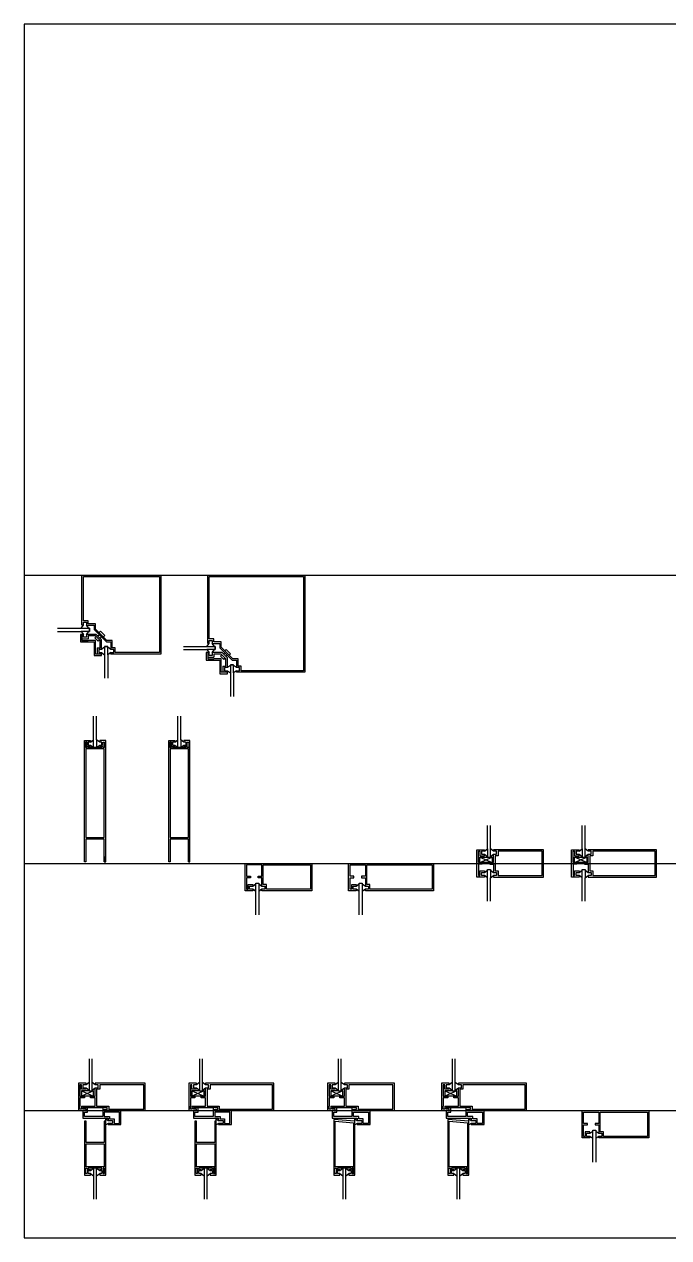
# Model space of a CAD drawing. Header units: inches. Extents: x 0 to 100, y 0 to 100.
# Drawn here: x 0 to 53.1, y 0 to 100 of the extents above; entities that cross this region are included whole.
import ezdxf

# ---------------------------------------------------------------- set-up
doc = ezdxf.new("R2010")
doc.units = ezdxf.units.IN
doc.header["$MEASUREMENT"] = 0
for name, color, linetype in [('FINE', 70, 'Continuous'), ('MED', 32, 'Continuous'), ('THIN', 151, 'Continuous')]:
    doc.layers.add(name, color=color, linetype=linetype)

# ---------------------------------------------------------------- blocks, each defined once
blk = doc.blocks.new('AecDtl_8411AH1')
at = {"layer": 'FINE'}
for p, q in [((0.25, 1.625), (1.25, 1.1875)), ((1.25, 1.625), (0.25, 1.1875))]:
    blk.add_line(p, q, dxfattribs=at)
at = {"layer": 'FINE', "linetype": 'Continuous'}
blk.add_line((2.4375, -1.15625), (2.4375, -1.0625), dxfattribs=at)
at = {"layer": 'FINE'}
for points in [[(0.625, 1.875), (0.625, 1.75), (0.25, 1.75), (0.25, 2.125), (0.125, 2.125), (0.125, 1.1875), (0.25, 1.1875)], [(0.625, 2.125), (0.375, 2.125), (0.375, 1.875), (0.625, 1.875), (0.875, 1.6875)], [(1.125, 1.6875), (1.375, 1.875), (1.625, 1.875), (1.625, 2.125), (1.375, 2.125)], [(0.875, 1.625), (0.25, 1.625), (0.25, 1.1875), (0.5, 1.1875)], [(0.25, 0.375), (0.25, 0.125), (0.125, 0.125), (0.125, 0.375)], [(1.9375, -4.84375), (1.9375, -4.75), (0.8125, -4.75), (0.8125, -4.84375)], [(1, -5.1875), (0.8125, -5.1875), (0.8125, -4.9375), (1, -4.9375), (1.25, -4.75)], [(0.8125, -4.84375), (1, -4.84375), (1, -4.9375)], [(1.5, -5.375), (1.5, -4.75), (1.25, -4.75), (1.25, -5.375)], [(1.5, -4.75), (1.75, -4.9375), (1.9375, -4.9375), (1.9375, -5.1875), (1.75079, -5.1875)], [(1.75, -4.9375), (1.75, -4.84375), (1.9375, -4.84375)]]:
    blk.add_lwpolyline(points, dxfattribs=at)
at = {"layer": 'FINE', "linetype": 'Continuous'}
for points in [[(0.875, 2.3125), (0.875, 1.625), (1.125, 1.625), (1.125, 2.3125)], [(0.25, 0.375), (1.375, 0.375), (1.375, 1.0625), (1, 1.0625), (1, 1.1875), (0.5, 1.1875), (0.5, 1.0625), (0.125, 1.0625), (0.125, 0.375)], [(1, 1.1875), (1.25, 1.1875), (1.25, 1.625), (1.125, 1.625)], [(1.25, 1.1875), (1.375, 1.1875), (1.375, 1.875)], [(0.375, 0), (0.625, 0), (0.625, 0.125), (0.375, 0.125), (0.375, 0.25), (0.75, 0.25)], [(3.5, 0), (2.125, 0), (2.125, 0.125), (2.375, 0.125), (2.375, 0.25), (2, 0.25)], [(2.25, -0.625), (2.4375, -0.625), (2.4375, -0.8125)], [(2.25, -0.875), (2.25, -0.6875), (2.4375, -0.8125), (2.8125, -0.8125), (2.8125, -1.0625), (2.4375, -1.0625), (2.25, -1.1875)]]:
    blk.add_lwpolyline(points, dxfattribs=at)
at = {"layer": 'FINE'}
for points in [[(1.75, 2.125), (1.75, 1.75), (1.5, 1.75), (1.5, 0.375), (2.5, 0.375), (2.5, 0.125), (5.375, 0.125), (5.375, 2.125)], [(2.125, -2.75), (2.125, -4.625), (0.625, -4.625), (0.625, -2.75)], [(0.59375, -4.75), (0.71875, -4.75), (0.71875, -5.1875), (0.59375, -5.1875)], [(2.15625, -4.75), (2.03125, -4.75), (2.03125, -5.1875), (2.15625, -5.1875)]]:
    blk.add_lwpolyline(points, close=True, dxfattribs=at)
at = {"layer": 'FINE', "linetype": 'Continuous'}
for points in [[(0.5, -0.125), (0.75, -0.125), (0.75, 0.25), (2, 0.25), (2, -0.5), (0.5, -0.5)], [(2.125, -0.125), (2.125, -0.5), (2.5625, -0.5), (2.5625, -0.6875), (2.9375, -0.6875), (2.9375, -1.0625), (3.375, -1.0625), (3.375, -0.125)]]:
    blk.add_lwpolyline(points, close=True, dxfattribs=at)
at = {"layer": 'MED', "linetype": 'Continuous'}
for points in [[(0.875, 4.25), (0.875, 2.3125), (0.625, 2.125), (0.625, 2.25), (0, 2.25), (0, 0), (0.375, 0), (0.375, -0.625), (2.25, -0.625)], [(2.4375, -1.15625), (3.5, -1.15625), (3.5, 0), (5.5, 0), (5.5, 2.25), (1.375, 2.25), (1.375, 2.125), (1.125, 2.3125), (1.125, 4.25)]]:
    blk.add_lwpolyline(points, dxfattribs=at)
at = {"layer": 'MED'}
blk.add_lwpolyline([(1.5, -7.3125), (1.5, -5.375), (1.75079, -5.1875), (1.75079, -5.3125), (2.25, -5.3125), (2.25, -0.875), (2.125, -0.875), (2.125, -2.625), (0.625, -2.625), (0.625, -0.875), (0.5, -0.875), (0.5, -5.3125), (1, -5.3125), (1, -5.1875), (1.25, -5.375), (1.25, -7.3125)], dxfattribs=at)
blk = doc.blocks.new('AecDtl_8411AH2')
at = {"layer": 'FINE'}
for p, q in [((0.25, 1.625), (1.25, 1.1875)), ((1.25, 1.625), (0.25, 1.1875))]:
    blk.add_line(p, q, dxfattribs=at)
at = {"layer": 'FINE', "linetype": 'Continuous'}
blk.add_line((2.4375, -1.15625), (2.4375, -1.0625), dxfattribs=at)
at = {"layer": 'FINE'}
for points in [[(0.625, 1.875), (0.625, 1.75), (0.25, 1.75), (0.25, 2.125), (0.125, 2.125), (0.125, 1.1875), (0.25, 1.1875)], [(0.625, 2.125), (0.375, 2.125), (0.375, 1.875), (0.625, 1.875), (0.875, 1.6875)], [(1.125, 1.6875), (1.375, 1.875), (1.625, 1.875), (1.625, 2.125), (1.375, 2.125)], [(0.875, 1.625), (0.25, 1.625), (0.25, 1.1875), (0.5, 1.1875)], [(0.25, 0.375), (0.25, 0.125), (0.125, 0.125), (0.125, 0.375)], [(1, -5.1875), (0.8125, -5.1875), (0.8125, -4.9375), (1, -4.9375), (1.25, -4.75)], [(1.25, -4.75), (0.8125, -4.75), (0.8125, -4.84375)], [(0.8125, -4.84375), (1, -4.84375), (1, -4.9375)], [(1.5, -5.375), (1.5, -4.75), (1.25, -4.75), (1.25, -5.375)], [(1.5, -4.75), (1.75, -4.9375), (1.9375, -4.9375), (1.9375, -5.1875), (1.75079, -5.1875)], [(1.9375, -4.84375), (1.9375, -4.75), (1.5, -4.75)], [(1.75, -4.9375), (1.75, -4.84375), (1.9375, -4.84375)]]:
    blk.add_lwpolyline(points, dxfattribs=at)
at = {"layer": 'FINE', "linetype": 'Continuous'}
for points in [[(0.875, 2.3125), (0.875, 1.625), (1.125, 1.625), (1.125, 2.3125)], [(0.25, 0.375), (1.375, 0.375), (1.375, 1.0625), (1, 1.0625), (1, 1.1875), (0.5, 1.1875), (0.5, 1.0625), (0.125, 1.0625), (0.125, 0.375)], [(1, 1.1875), (1.25, 1.1875), (1.25, 1.625), (1.125, 1.625)], [(1.25, 1.1875), (1.375, 1.1875), (1.375, 1.875)], [(0.375, 0), (0.625, 0), (0.625, 0.125), (0.375, 0.125), (0.375, 0.25), (0.75, 0.25)], [(3.5, 0), (2.125, 0), (2.125, 0.125), (2.375, 0.125), (2.375, 0.25), (2, 0.25)], [(2.25, -0.625), (2.4375, -0.625), (2.4375, -0.8125)], [(2.25, -0.875), (2.25, -0.6875), (2.4375, -0.8125), (2.8125, -0.8125), (2.8125, -1.0625), (2.4375, -1.0625), (2.25, -1.1875)]]:
    blk.add_lwpolyline(points, dxfattribs=at)
at = {"layer": 'FINE'}
for points in [[(1.75, 2.125), (1.75, 1.75), (1.5, 1.75), (1.5, 0.375), (2.5, 0.375), (2.5, 0.125), (6.875, 0.125), (6.875, 2.125)], [(0.59375, -4.75), (0.71875, -4.75), (0.71875, -5.1875), (0.59375, -5.1875)], [(2.15625, -4.75), (2.03125, -4.75), (2.03125, -5.1875), (2.15625, -5.1875)]]:
    blk.add_lwpolyline(points, close=True, dxfattribs=at)
at = {"layer": 'FINE', "linetype": 'Continuous'}
for points in [[(0.5, -0.125), (0.75, -0.125), (0.75, 0.25), (2, 0.25), (2, -0.5), (0.5, -0.5)], [(2.125, -0.125), (2.125, -0.5), (2.5625, -0.5), (2.5625, -0.6875), (2.9375, -0.6875), (2.9375, -1.0625), (3.375, -1.0625), (3.375, -0.125)]]:
    blk.add_lwpolyline(points, close=True, dxfattribs=at)
at = {"layer": 'MED', "linetype": 'Continuous'}
for points in [[(0.875, 4.25), (0.875, 2.3125), (0.625, 2.125), (0.625, 2.25), (0, 2.25), (0, 0), (0.375, 0), (0.375, -0.625), (2.25, -0.625)], [(2.4375, -1.15625), (3.5, -1.15625), (3.5, 0), (7, 0), (7, 2.25), (1.375, 2.25), (1.375, 2.125), (1.125, 2.3125), (1.125, 4.25)]]:
    blk.add_lwpolyline(points, dxfattribs=at)
at = {"layer": 'MED'}
blk.add_lwpolyline([(1.5, -7.3125), (1.5, -5.375), (1.75079, -5.1875), (1.75079, -5.3125), (2.25, -5.3125), (2.25, -0.875), (2.125, -0.875), (2.125, -2.625), (0.625, -2.625), (0.625, -0.875), (0.5, -0.875), (0.5, -5.3125), (1, -5.3125), (1, -5.1875), (1.25, -5.375), (1.25, -7.3125)], dxfattribs=at)
at = {"layer": 'THIN'}
blk.add_lwpolyline([(2.125, -2.75), (2.125, -4.625), (0.625, -4.625), (0.625, -2.75)], close=True, dxfattribs=at)
blk = doc.blocks.new('AecDtl_8411BJ1')
at = {"layer": 'FINE'}
for p, q in [((0.25, 1.625), (1.25, 1.1875)), ((1.25, 1.625), (0.25, 1.1875))]:
    blk.add_line(p, q, dxfattribs=at)
at = {"layer": 'FINE', "linetype": 'Continuous'}
blk.add_line((2.4375, -1.15625), (2.4375, -1.0625), dxfattribs=at)
at = {"layer": 'FINE'}
for points in [[(0.625, 1.875), (0.625, 1.75), (0.25, 1.75), (0.25, 2.125), (0.125, 2.125), (0.125, 1.1875), (0.25, 1.1875)], [(0.625, 2.125), (0.375, 2.125), (0.375, 1.875), (0.625, 1.875), (0.875, 1.6875)], [(1.125, 1.6875), (1.375, 1.875), (1.625, 1.875), (1.625, 2.125), (1.375, 2.125)], [(0.875, 1.625), (0.25, 1.625), (0.25, 1.1875), (0.5, 1.1875)], [(0.25, 0.375), (0.25, 0.125), (0.125, 0.125), (0.125, 0.375)], [(1.9375, -4.84375), (1.9375, -4.75), (0.8125, -4.75), (0.8125, -4.84375)], [(1, -5.1875), (0.8125, -5.1875), (0.8125, -4.9375), (1, -4.9375), (1.25, -4.75)], [(0.8125, -4.84375), (1, -4.84375), (1, -4.9375)], [(1.5, -5.375), (1.5, -4.75), (1.25, -4.75), (1.25, -5.375)], [(1.5, -4.75), (1.75, -4.9375), (1.9375, -4.9375), (1.9375, -5.1875), (1.75079, -5.1875)], [(1.75, -4.9375), (1.75, -4.84375), (1.9375, -4.84375)]]:
    blk.add_lwpolyline(points, dxfattribs=at)
at = {"layer": 'FINE', "linetype": 'Continuous'}
for points in [[(0.875, 2.3125), (0.875, 1.625), (1.125, 1.625), (1.125, 2.3125)], [(0.25, 0.375), (1.375, 0.375), (1.375, 1.0625), (1, 1.0625), (1, 1.1875), (0.5, 1.1875), (0.5, 1.0625), (0.125, 1.0625), (0.125, 0.375)], [(1, 1.1875), (1.25, 1.1875), (1.25, 1.625), (1.125, 1.625)], [(1.25, 1.1875), (1.375, 1.1875), (1.375, 1.875)], [(0.375, 0), (0.625, 0), (0.625, 0.125), (0.375, 0.125), (0.375, 0.25), (0.75, 0.25)], [(3.5, 0), (2.125, 0), (2.125, 0.125), (2.375, 0.125), (2.375, 0.25), (2, 0.25)], [(2.25, -0.625), (2.4375, -0.625), (2.4375, -0.8125)], [(2.25, -0.875), (2.25, -0.6875), (2.4375, -0.8125), (2.8125, -0.8125), (2.8125, -1.0625), (2.4375, -1.0625)], [(2.4375, -1.0625), (2.25, -1.1875)]]:
    blk.add_lwpolyline(points, dxfattribs=at)
at = {"layer": 'FINE'}
for points in [[(5.375, 0.125), (5.375, 2.125), (1.75, 2.125), (1.75, 1.75), (1.5, 1.75), (1.5, 0.375), (2.5, 0.375), (2.5, 0.125)], [(2.125, -1), (2.125, -4.625), (0.625, -4.625), (0.625, -0.875)], [(0.59375, -4.75), (0.71875, -4.75), (0.71875, -5.1875), (0.59375, -5.1875)], [(2.15625, -4.75), (2.03125, -4.75), (2.03125, -5.1875), (2.15625, -5.1875)]]:
    blk.add_lwpolyline(points, close=True, dxfattribs=at)
at = {"layer": 'FINE', "linetype": 'Continuous'}
for points in [[(2, -0.5), (0.5, -0.5), (0.5, -0.125), (0.75, -0.125), (0.75, 0.25), (2, 0.25)], [(2.5625, -0.6875), (2.5625, -0.5), (2.125, -0.5), (2.125, -0.125), (3.375, -0.125), (3.375, -1.0625), (2.9375, -1.0625), (2.9375, -0.6875)]]:
    blk.add_lwpolyline(points, close=True, dxfattribs=at)
at = {"layer": 'MED', "linetype": 'Continuous'}
for points in [[(0.875, 4.25), (0.875, 2.3125), (0.625, 2.125), (0.625, 2.25), (0, 2.25), (0, 0), (0.375, 0), (0.375, -0.625), (2.25, -0.625)], [(2.4375, -1.15625), (3.5, -1.15625), (3.5, 0), (5.5, 0), (5.5, 2.25), (1.375, 2.25), (1.375, 2.125), (1.125, 2.3125), (1.125, 4.25)]]:
    blk.add_lwpolyline(points, dxfattribs=at)
at = {"layer": 'MED'}
blk.add_lwpolyline([(1.5, -7.3125), (1.5, -5.375), (1.75079, -5.1875), (1.75079, -5.3125), (2.25, -5.3125), (2.25, -0.875), (0.5, -0.75), (0.5, -5.3125), (1, -5.3125), (1, -5.1875), (1.25, -5.375), (1.25, -7.3125)], dxfattribs=at)
blk = doc.blocks.new('AecDtl_8411BJ2')
at = {"layer": 'FINE'}
for p, q in [((0.25, 1.625), (1.25, 1.1875)), ((1.25, 1.625), (0.25, 1.1875))]:
    blk.add_line(p, q, dxfattribs=at)
at = {"layer": 'FINE', "linetype": 'Continuous'}
blk.add_line((2.4375, -1.15625), (2.4375, -1.0625), dxfattribs=at)
at = {"layer": 'FINE'}
for points in [[(0.625, 1.875), (0.625, 1.75), (0.25, 1.75), (0.25, 2.125), (0.125, 2.125), (0.125, 1.1875), (0.25, 1.1875)], [(0.625, 2.125), (0.375, 2.125), (0.375, 1.875), (0.625, 1.875), (0.875, 1.6875)], [(1.125, 1.6875), (1.375, 1.875), (1.625, 1.875), (1.625, 2.125), (1.375, 2.125)], [(0.875, 1.625), (0.25, 1.625), (0.25, 1.1875), (0.5, 1.1875)], [(0.25, 0.375), (0.25, 0.125), (0.125, 0.125), (0.125, 0.375)], [(1.9375, -4.84375), (1.9375, -4.75), (0.8125, -4.75), (0.8125, -4.84375)], [(1, -5.1875), (0.8125, -5.1875), (0.8125, -4.9375), (1, -4.9375), (1.25, -4.75)], [(0.8125, -4.84375), (1, -4.84375), (1, -4.9375)], [(1.5, -5.375), (1.5, -4.75), (1.25, -4.75), (1.25, -5.375)], [(1.5, -4.75), (1.75, -4.9375), (1.9375, -4.9375), (1.9375, -5.1875), (1.75079, -5.1875)], [(1.75, -4.9375), (1.75, -4.84375), (1.9375, -4.84375)]]:
    blk.add_lwpolyline(points, dxfattribs=at)
at = {"layer": 'FINE', "linetype": 'Continuous'}
for points in [[(0.875, 2.3125), (0.875, 1.625), (1.125, 1.625), (1.125, 2.3125)], [(0.25, 0.375), (1.375, 0.375), (1.375, 1.0625), (1, 1.0625), (1, 1.1875), (0.5, 1.1875), (0.5, 1.0625), (0.125, 1.0625), (0.125, 0.375)], [(1, 1.1875), (1.25, 1.1875), (1.25, 1.625), (1.125, 1.625)], [(1.25, 1.1875), (1.375, 1.1875), (1.375, 1.875)], [(0.375, 0), (0.625, 0), (0.625, 0.125), (0.375, 0.125), (0.375, 0.25), (0.75, 0.25)], [(3.5, 0), (2.125, 0), (2.125, 0.125), (2.375, 0.125), (2.375, 0.25), (2, 0.25)], [(2.25, -0.625), (2.4375, -0.625), (2.4375, -0.8125)], [(2.25, -0.875), (2.25, -0.6875), (2.4375, -0.8125), (2.8125, -0.8125), (2.8125, -1.0625), (2.4375, -1.0625), (2.25, -1.1875)]]:
    blk.add_lwpolyline(points, dxfattribs=at)
at = {"layer": 'FINE'}
for points in [[(6.875, 0.125), (6.875, 2.125), (1.75, 2.125), (1.75, 1.75), (1.5, 1.75), (1.5, 0.375), (2.5, 0.375), (2.5, 0.125)], [(2.125, -1), (2.125, -4.625), (0.625, -4.625), (0.625, -0.875)], [(0.59375, -4.75), (0.71875, -4.75), (0.71875, -5.1875), (0.59375, -5.1875)], [(2.15625, -4.75), (2.03125, -4.75), (2.03125, -5.1875), (2.15625, -5.1875)]]:
    blk.add_lwpolyline(points, close=True, dxfattribs=at)
at = {"layer": 'FINE', "linetype": 'Continuous'}
for points in [[(2, -0.5), (0.5, -0.5), (0.5, -0.125), (0.75, -0.125), (0.75, 0.25), (2, 0.25)], [(2.5625, -0.6875), (2.5625, -0.5), (2.125, -0.5), (2.125, -0.125), (3.375, -0.125), (3.375, -1.0625), (2.9375, -1.0625), (2.9375, -0.6875)]]:
    blk.add_lwpolyline(points, close=True, dxfattribs=at)
at = {"layer": 'MED', "linetype": 'Continuous'}
for points in [[(0.875, 4.25), (0.875, 2.3125), (0.625, 2.125), (0.625, 2.25), (0, 2.25), (0, 0), (0.375, 0), (0.375, -0.625), (2.25, -0.625)], [(2.4375, -1.15625), (3.5, -1.15625), (3.5, 0), (7, 0), (7, 2.25), (1.375, 2.25), (1.375, 2.125), (1.125, 2.3125), (1.125, 4.25)]]:
    blk.add_lwpolyline(points, dxfattribs=at)
at = {"layer": 'MED'}
blk.add_lwpolyline([(1.5, -7.3125), (1.5, -5.375), (1.75079, -5.1875), (1.75079, -5.3125), (2.25, -5.3125), (2.25, -0.875), (0.5, -0.75), (0.5, -5.3125), (1, -5.3125), (1, -5.1875), (1.25, -5.375), (1.25, -7.3125)], dxfattribs=at)
blk = doc.blocks.new('AecDtl_8411CJ1')
at = {"layer": 'FINE', "linetype": 'Continuous'}
for points in [[(0.625, -1.875), (0.625, -1.75), (0.25, -1.75), (0.25, -2.125), (0.125, -2.125), (0.125, -1.1875), (0.4375, -1.1875), (0.4375, -1.0625), (0.125, -1.0625), (0.125, -0.125), (1.375, -0.125), (1.375, -1.0625), (1.0625, -1.0625), (1.0625, -1.1875), (1.375, -1.1875), (1.375, -1.875)], [(0.875, -2.3125), (0.875, -1.625), (1.125, -1.625), (1.125, -2.3125)]]:
    blk.add_lwpolyline(points, dxfattribs=at)
at = {"layer": 'FINE'}
blk.add_lwpolyline([(5.375, -0.125), (5.375, -2.125), (1.75, -2.125), (1.75, -1.75), (1.5, -1.75), (1.5, -0.125)], close=True, dxfattribs=at)
for points in [[(0.625, -2.125), (0.375, -2.125), (0.375, -1.875), (0.625, -1.875), (0.875, -1.6875)], [(1.125, -1.6875), (1.375, -1.875), (1.625, -1.875), (1.625, -2.125), (1.375, -2.125)]]:
    blk.add_lwpolyline(points, dxfattribs=at)
at = {"layer": 'MED', "linetype": 'Continuous'}
blk.add_lwpolyline([(0.875, -4.25), (0.875, -2.3125), (0.625, -2.125), (0.625, -2.25), (0, -2.25), (0, 0), (5.5, 0), (5.5, 0), (5.5, -2.25), (1.375, -2.25), (1.375, -2.125), (1.125, -2.3125), (1.125, -4.25)], dxfattribs=at)
blk = doc.blocks.new('AecDtl_8411FC1')
at = {"layer": 'FINE'}
for points in [[(0.59, 9.56), (0.72, 9.56), (0.72, 10), (0.59, 10)], [(2.16, 9.56), (2.03, 9.56), (2.03, 10), (2.16, 10)], [(2.12, 2.12), (2.12, 9.44), (0.62, 9.44), (0.62, 2.12)]]:
    blk.add_lwpolyline(points, close=True, dxfattribs=at)
for points in [[(1, 10), (0.81, 10), (0.81, 9.75), (1, 9.75), (1.25, 9.56)], [(1.5, 9.56), (1.75, 9.75), (1.94, 9.75), (1.94, 10), (1.75, 10)], [(1.25, 9.56), (0.81, 9.56), (0.81, 9.66), (1, 9.66), (1, 9.75)], [(1.75, 9.75), (1.75, 9.66), (1.94, 9.66), (1.94, 9.56), (1.5, 9.56)]]:
    blk.add_lwpolyline(points, dxfattribs=at)
at = {"layer": 'MED'}
for points in [[(2.12, 0.56), (2.12, 0.12), (2.12, 2), (0.62, 2), (0.62, 0.12), (0.5, 0.12), (0.5, 10.12), (1, 10.12), (1, 10), (1.25, 10.19), (1.25, 12.12)], [(2.12, 0.12), (2.25, 0.12), (2.25, 10.12), (1.75, 10.12), (1.75, 10), (1.5, 10.19), (1.5, 12.12)], [(1.5, 10.19), (1.5, 9.56), (1.25, 9.56), (1.25, 10.19)]]:
    blk.add_lwpolyline(points, dxfattribs=at)
blk = doc.blocks.new('AecDtl_8411FC2')
at = {"layer": 'FINE'}
for points in [[(0.59, 9.56), (0.72, 9.56), (0.72, 10), (0.59, 10)], [(2.16, 9.56), (2.03, 9.56), (2.03, 10), (2.16, 10)], [(2.12, 2.12), (2.12, 9.44), (0.62, 9.44), (0.62, 2.12)]]:
    blk.add_lwpolyline(points, close=True, dxfattribs=at)
for points in [[(1, 10), (0.81, 10), (0.81, 9.75), (1, 9.75), (1.25, 9.56)], [(1.5, 10.19), (1.5, 9.56), (1.25, 9.56), (1.25, 10.19)], [(1.5, 9.56), (1.75, 9.75), (1.94, 9.75), (1.94, 10), (1.75, 10)], [(1.25, 9.56), (0.81, 9.56), (0.81, 9.66), (1, 9.66), (1, 9.75)], [(1.75, 9.75), (1.75, 9.66), (1.94, 9.66), (1.94, 9.56), (1.5, 9.56)]]:
    blk.add_lwpolyline(points, dxfattribs=at)
at = {"layer": 'MED'}
for points in [[(2.12, 0.56), (2.12, 0.12), (2.12, 2), (0.62, 2), (0.62, 0.12), (0.5, 0.12), (0.5, 10.12), (1, 10.12), (1, 10), (1.25, 10.19), (1.25, 12.12)], [(2.12, 0.12), (2.25, 0.12), (2.25, 10.12), (1.75, 10.12), (1.75, 10), (1.5, 10.19), (1.5, 12.12)]]:
    blk.add_lwpolyline(points, dxfattribs=at)
blk = doc.blocks.new('AecDtl_8411HH1')
at = {"layer": 'FINE'}
for points in [[(1.375, -1.875), (1.375, -1.1875), (1.0625, -1.1875), (1.0625, -1.0625), (1.375, -1.0625), (1.375, -0.125), (0.125, -0.125), (0.125, -1.0625), (0.4375, -1.0625), (0.4375, -1.1875), (0.125, -1.1875), (0.125, -1.75), (0.125, -2.125), (0.25, -2.125)], [(0.25, -1.75), (0.625, -1.75), (0.625, -1.875)], [(0.25, -2.125), (0.25, -1.75)], [(0.625, -2.125), (0.375, -2.125), (0.375, -1.875), (0.625, -1.875), (0.875, -1.6875)], [(1.125, -1.6875), (1.375, -1.875), (1.625, -1.875), (1.625, -2.125), (1.375, -2.125)]]:
    blk.add_lwpolyline(points, dxfattribs=at)
blk.add_lwpolyline([(5.375, -0.125), (5.375, -2.125), (1.75, -2.125), (1.75, -1.75), (1.5, -1.75), (1.5, -0.125)], close=True, dxfattribs=at)
at = {"layer": 'FINE', "linetype": 'Continuous'}
blk.add_lwpolyline([(0.875, -2.3125), (0.875, -1.625), (1.125, -1.625), (1.125, -2.3125)], dxfattribs=at)
at = {"layer": 'MED', "linetype": 'Continuous'}
blk.add_lwpolyline([(0.875, -4.25), (0.875, -2.3125), (0.625, -2.125), (0.625, -2.25), (0, -2.25), (0, 0), (1, 0), (5.5, 0), (5.5, 0), (5.5, -2.25), (1.375, -2.25), (1.375, -2.125), (1.125, -2.3125), (1.125, -4.25)], dxfattribs=at)
blk = doc.blocks.new('AecDtl_8411HH2')
at = {"layer": 'FINE', "linetype": 'Continuous'}
for points in [[(0.25, -2.125), (0.125, -2.125), (0.125, -1.75), (0.125, -1.1875), (0.4375, -1.1875), (0.4375, -1.0625), (0.125, -1.0625), (0.125, -0.125), (1.375, -0.125), (1.375, -1.0625), (1.0625, -1.0625), (1.0625, -1.1875), (1.375, -1.1875), (1.375, -1.875)], [(0.875, -2.3125), (0.875, -1.625), (1.125, -1.625), (1.125, -2.3125)]]:
    blk.add_lwpolyline(points, dxfattribs=at)
at = {"layer": 'FINE'}
blk.add_lwpolyline([(6.875, -0.125), (6.875, -2.125), (1.75, -2.125), (1.75, -1.75), (1.5, -1.75), (1.5, -0.125)], close=True, dxfattribs=at)
for points in [[(0.25, -2.125), (0.25, -1.75), (0.625, -1.75), (0.625, -1.875)], [(0.625, -2.125), (0.375, -2.125), (0.375, -1.875), (0.625, -1.875), (0.875, -1.6875)], [(1.125, -1.6875), (1.375, -1.875), (1.625, -1.875), (1.625, -2.125), (1.375, -2.125)]]:
    blk.add_lwpolyline(points, dxfattribs=at)
at = {"layer": 'MED', "linetype": 'Continuous'}
blk.add_lwpolyline([(0.875, -4.25), (0.875, -2.3125), (0.625, -2.125), (0.625, -2.25), (0, -2.25), (0, 0), (1, 0), (7, 0), (7, 0), (7, -2.25), (1.375, -2.25), (1.375, -2.125), (1.125, -2.3125), (1.125, -4.25)], dxfattribs=at)
blk = doc.blocks.new('AecDtl_8411KC1')
at = {"layer": 'FINE', "linetype": 'Continuous'}
for p, q in [((0.25, 0.0625), (1.25, 0.5)), ((0.25, 0.5), (1.25, 0.0625))]:
    blk.add_line(p, q, dxfattribs=at)
at = {"layer": 'FINE'}
for points in [[(0.25, 0.0625), (0.125, 0.0625), (0.125, 1), (0.25, 1)], [(0.25, 1), (0.25, 0.625), (0.625, 0.625), (0.625, 0.75)], [(0.625, 1), (0.375, 1), (0.375, 0.75), (0.625, 0.75), (0.875, 0.5625)], [(1.125, 0.5625), (1.375, 0.75), (1.625, 0.75), (1.625, 1), (1.375, 1)], [(1.25, 0.0625), (1.375, 0.0625), (1.375, 0.75)], [(0.625, -1), (0.375, -1), (0.375, -0.75), (0.625, -0.75), (0.875, -0.5625)], [(1.125, -0.5625), (1.375, -0.75), (1.625, -0.75), (1.625, -1), (1.375, -1)]]:
    blk.add_lwpolyline(points, dxfattribs=at)
at = {"layer": 'FINE', "linetype": 'Continuous'}
for points in [[(0.875, 1.1875), (0.875, 0.5), (1.125, 0.5), (1.125, 1.1875)], [(0.4375, 0.0625), (0.4375, -0.0625), (0.125, -0.0625), (0.125, -0.625), (0.125, -1), (0.25, -1)], [(1.125, 0.5), (1.25, 0.5), (1.25, 0.0625), (0.25, 0.0625), (0.25, 0.5), (0.875, 0.5)], [(1.0625, 0.0625), (1.0625, -0.0625), (1.375, -0.0625), (1.375, -0.75)], [(0.25, -1), (0.25, -0.625), (0.625, -0.625), (0.625, -0.75)], [(0.875, -1.1875), (0.875, -0.5), (1.125, -0.5), (1.125, -1.1875)]]:
    blk.add_lwpolyline(points, dxfattribs=at)
at = {"layer": 'FINE'}
blk.add_lwpolyline([(1.75, -0.625), (1.75, -1), (5.375, -1), (5.375, 1), (1.75, 1), (1.75, 0.625), (1.5, 0.625), (1.5, -0.625)], close=True, dxfattribs=at)
at = {"layer": 'MED', "linetype": 'Continuous'}
blk.add_line((5.5, -1.125), (5.5, -1.125), dxfattribs=at)
for points in [[(0.875, -3.125), (0.875, -1.1875), (0.625, -1), (0.625, -1.125), (0, -1.125), (0, 1.125), (0.625, 1.125), (0.625, 1), (0.875, 1.1875), (0.875, 3.125)], [(1.125, -3.125), (1.125, -1.1875), (1.375, -1), (1.375, -1.125), (5.5, -1.125), (5.5, 1.125), (1.375, 1.125), (1.375, 1), (1.125, 1.1875), (1.125, 3.125)]]:
    blk.add_lwpolyline(points, dxfattribs=at)
blk = doc.blocks.new('AecDtl_8411KC2')
at = {"layer": 'FINE', "linetype": 'Continuous'}
for p, q in [((0.25, 0.0625), (1.25, 0.5)), ((1.25, 0.0625), (0.25, 0.5)), ((1.25, 0.0625), (1.25, 0.0625))]:
    blk.add_line(p, q, dxfattribs=at)
at = {"layer": 'FINE'}
for points in [[(0.25, 0.0625), (0.125, 0.0625), (0.125, 1), (0.25, 1)], [(0.25, 1), (0.25, 0.625), (0.625, 0.625), (0.625, 0.75)], [(0.625, 1), (0.375, 1), (0.375, 0.75), (0.625, 0.75), (0.875, 0.5625)], [(1.125, 0.5625), (1.375, 0.75), (1.625, 0.75), (1.625, 1), (1.375, 1)], [(1.25, 0.0625), (1.375, 0.0625), (1.375, 0.75)], [(0.625, -1), (0.375, -1), (0.375, -0.75), (0.625, -0.75), (0.875, -0.5625)], [(1.125, -0.5625), (1.375, -0.75), (1.625, -0.75), (1.625, -1), (1.375, -1)]]:
    blk.add_lwpolyline(points, dxfattribs=at)
at = {"layer": 'FINE', "linetype": 'Continuous'}
for points in [[(0.875, 1.1875), (0.875, 0.5), (1.125, 0.5), (1.125, 1.1875)], [(0.4375, 0.0625), (0.4375, -0.0625), (0.125, -0.0625), (0.125, -0.625), (0.125, -1), (0.25, -1)], [(1.125, 0.5), (1.25, 0.5), (1.25, 0.0625), (0.25, 0.0625), (0.25, 0.5), (0.875, 0.5)], [(1.0625, 0.0625), (1.0625, -0.0625), (1.375, -0.0625), (1.375, -0.75)], [(0.25, -1), (0.25, -0.625), (0.625, -0.625), (0.625, -0.75)], [(0.875, -1.1875), (0.875, -0.5), (1.125, -0.5), (1.125, -1.1875)]]:
    blk.add_lwpolyline(points, dxfattribs=at)
at = {"layer": 'FINE'}
blk.add_lwpolyline([(1.75, -0.625), (1.75, -1), (6.875, -1), (6.875, 1), (1.75, 1), (1.75, 0.625), (1.5, 0.625), (1.5, -0.625)], close=True, dxfattribs=at)
at = {"layer": 'MED', "linetype": 'Continuous'}
blk.add_line((7, -1.125), (7, -1.125), dxfattribs=at)
for points in [[(0.875, -3.125), (0.875, -1.1875), (0.625, -1), (0.625, -1.125), (0, -1.125), (0, 1.125), (0.625, 1.125), (0.625, 1), (0.875, 1.1875), (0.875, 3.125)], [(1.125, -3.125), (1.125, -1.1875), (1.375, -1), (1.375, -1.125), (7, -1.125), (7, 1.125), (1.375, 1.125), (1.375, 1), (1.125, 1.1875), (1.125, 3.125)]]:
    blk.add_lwpolyline(points, dxfattribs=at)
blk = doc.blocks.new('AecDtl_8411PC1')
at = {"layer": 'FINE', "linetype": 'Continuous'}
for p, q in [((-6.56, -4.38), (-5.94, -4.38)), ((-5.94, -4.63), (-6.56, -4.63)), ((-5.88, -4.38), (-5.94, -4.38)), ((-5.19, -5.01), (-5.08, -4.91)), ((-6.5, -5.25), (-6, -5.25)), ((-5.25, -6), (-5.25, -6.5)), ((-4.91, -5.08), (-5.01, -5.19)), ((-4.63, -5.94), (-4.63, -6.56)), ((-4.38, -6.56), (-4.38, -5.94))]:
    blk.add_line(p, q, dxfattribs=at)
at = {"layer": 'FINE'}
blk.add_line((-3.75, -6.12), (-3.75, -6.12), dxfattribs=at)
at = {"layer": 'FINE', "linetype": 'Continuous'}
for points in [[(-6.38, -3.75), (-6.38, -0.12), (-0.12, -0.12), (-0.12, -6.38), (-3.75, -6.38)], [(-3.75, -6.38), (-3.75, -6), (-4, -6), (-4, -5.38), (-4.44, -5.38), (-5.38, -4.44), (-5.38, -4), (-6, -4), (-6, -3.75), (-6.38, -3.75)], [(-6.5, -4.88), (-6.5, -5.38), (-6, -5.38)], [(-5.94, -4.38), (-6.12, -4.13), (-5.5, -4.13), (-5.5, -4.49), (-4.49, -5.5), (-4.13, -5.5), (-4.13, -6.12), (-4.38, -5.94)], [(-6.12, -4.88), (-5.94, -4.63)], [(-4.88, -6.12), (-4.88, -5.32), (-5.32, -4.88), (-6.12, -4.88)], [(-5.25, -6), (-5, -6), (-5, -5.38), (-5.38, -5), (-6, -5), (-6, -5.25)], [(-5.94, -4.63), (-5.88, -4.63), (-5.88, -4.38), (-5.88, -4.63), (-5.88, -4.38)], [(-5.08, -4.73), (-4.97, -4.62), (-4.62, -4.97), (-4.73, -5.08)], [(-5.38, -6), (-5.38, -5.38), (-6, -5.38)], [(-5.32, -5.05), (-5.44, -5.17), (-5.17, -5.44), (-5.05, -5.32)], [(-4.88, -6.5), (-5.38, -6.5), (-5.38, -6)], [(-4.63, -5.94), (-4.88, -6.12)], [(-4.38, -5.94), (-4.38, -5.88), (-4.63, -5.88), (-4.38, -5.88), (-4.63, -5.88), (-4.63, -5.94)]]:
    blk.add_lwpolyline(points, dxfattribs=at)
at = {"layer": 'FINE'}
for points in [[(-6.38, -4.13), (-6.38, -3.88), (-6.12, -3.88), (-6.12, -4.13)], [(-6.12, -4.88), (-6.12, -5.12), (-6.38, -5.12), (-6.38, -4.88)], [(-4.88, -6.12), (-5.12, -6.12), (-5.12, -6.38), (-4.88, -6.38)], [(-4.13, -6.38), (-3.88, -6.38), (-3.88, -6.12), (-4.13, -6.12)]]:
    blk.add_lwpolyline(points, dxfattribs=at)
at = {"layer": 'MED', "linetype": 'Continuous'}
for points in [[(-8.5, -4.38), (-6.56, -4.38), (-6.38, -4.13), (-6.5, -4.13), (-6.5, 0), (0, 0), (0, -6.5), (-4.13, -6.5), (-4.13, -6.38), (-4.38, -6.56), (-4.38, -8.5)], [(-8.5, -4.63), (-6.56, -4.63), (-6.38, -4.88), (-6.5, -4.88), (-6.62, -4.88), (-6.62, -5.5), (-5.5, -5.5), (-5.5, -6.62), (-4.88, -6.62), (-4.88, -6.5), (-4.88, -6.38), (-4.63, -6.56), (-4.63, -8.5)]]:
    blk.add_lwpolyline(points, dxfattribs=at)
blk = doc.blocks.new('AecDtl_8411PC2')
at = {"layer": 'FINE', "linetype": 'Continuous'}
for p, q in [((-8.06, -5.88), (-7.44, -5.88)), ((-7.38, -5.88), (-7.44, -5.88)), ((-7.44, -6.13), (-8.06, -6.13)), ((-8, -6.75), (-7.5, -6.75)), ((-6.69, -6.51), (-6.58, -6.41)), ((-6.41, -6.58), (-6.51, -6.69)), ((-6.75, -7.5), (-6.75, -8)), ((-6.13, -7.44), (-6.13, -8.06)), ((-5.88, -8.06), (-5.88, -7.44))]:
    blk.add_line(p, q, dxfattribs=at)
at = {"layer": 'FINE'}
blk.add_line((-5.25, -7.62), (-5.25, -7.62), dxfattribs=at)
at = {"layer": 'FINE', "linetype": 'Continuous'}
for points in [[(-7.88, -5.25), (-7.88, -0.12), (-0.12, -0.12), (-0.12, -7.88), (-5.25, -7.88)], [(-5.25, -7.88), (-5.25, -7.5), (-5.5, -7.5), (-5.5, -6.88), (-5.94, -6.88), (-6.88, -5.94), (-6.88, -5.5), (-7.5, -5.5), (-7.5, -5.25), (-7.88, -5.25)], [(-7.44, -5.88), (-7.62, -5.63), (-7, -5.63), (-7, -5.99), (-5.99, -7), (-5.63, -7), (-5.63, -7.62), (-5.88, -7.44), (-5.88, -7.38), (-6.13, -7.38), (-5.88, -7.38), (-6.13, -7.38), (-6.13, -7.44), (-6.38, -7.62)], [(-7.62, -6.38), (-7.44, -6.13), (-7.38, -6.13), (-7.38, -5.88), (-7.38, -6.13), (-7.38, -5.88)], [(-8, -6.38), (-8, -6.88), (-7.5, -6.88)], [(-6.38, -7.62), (-6.38, -6.82), (-6.82, -6.38), (-7.62, -6.38)], [(-6.75, -7.5), (-6.5, -7.5), (-6.5, -6.88), (-6.88, -6.5), (-7.5, -6.5), (-7.5, -6.75)], [(-6.88, -7.5), (-6.88, -6.88), (-7.5, -6.88)], [(-6.82, -6.55), (-6.94, -6.67), (-6.67, -6.94), (-6.55, -6.82)], [(-6.58, -6.23), (-6.47, -6.12), (-6.12, -6.47), (-6.23, -6.58)], [(-6.38, -8), (-6.88, -8), (-6.88, -7.5)]]:
    blk.add_lwpolyline(points, dxfattribs=at)
at = {"layer": 'FINE'}
for points in [[(-7.88, -5.63), (-7.88, -5.38), (-7.62, -5.38), (-7.62, -5.63)], [(-7.62, -6.38), (-7.62, -6.62), (-7.88, -6.62), (-7.88, -6.38)], [(-6.38, -7.62), (-6.62, -7.62), (-6.62, -7.88), (-6.38, -7.88)], [(-5.63, -7.88), (-5.38, -7.88), (-5.38, -7.62), (-5.63, -7.62)]]:
    blk.add_lwpolyline(points, dxfattribs=at)
at = {"layer": 'MED', "linetype": 'Continuous'}
for points in [[(-10, -5.88), (-8.06, -5.88), (-7.88, -5.63), (-8, -5.63), (-8, 0), (0, 0), (0, -8), (-5.63, -8), (-5.63, -7.88), (-5.88, -8.06), (-5.88, -10)], [(-10, -6.13), (-8.06, -6.13), (-7.88, -6.38), (-8, -6.38), (-8.12, -6.38), (-8.12, -7), (-7, -7), (-7, -8.12), (-6.38, -8.12), (-6.38, -8), (-6.38, -7.88), (-6.13, -8.06), (-6.13, -10)]]:
    blk.add_lwpolyline(points, dxfattribs=at)

msp = doc.modelspace()

# ---------------------------------------------------------------- linework, layer by layer
for p, q in [((0, 54.6), (100, 54.6)), ((0, 30.85), (100, 30.85)), ((0, 10.48), (100, 10.48))]:
    msp.add_line(p, q)
msp.add_lwpolyline([(0, 0), (100, 0), (100, 100), (0, 100)], close=True)

# ---------------------------------------------------------------- block references
for name, p in [('AecDtl_8411PC1', (11.25, 54.6)), ('AecDtl_8411PC2', (23.11, 54.6)), ('AecDtl_8411FC1', (4.46, 30.85)), ('AecDtl_8411FC2', (11.4, 30.85)), ('AecDtl_8411KC1', (37.28, 30.85)), ('AecDtl_8411KC2', (45.08, 30.85)), ('AecDtl_8411HH1', (18.19, 30.85)), ('AecDtl_8411HH2', (26.72, 30.85)), ('AecDtl_8411AH1', (4.46, 10.48)), ('AecDtl_8411AH2', (13.56, 10.48)), ('AecDtl_8411BJ1', (24.99, 10.48)), ('AecDtl_8411BJ2', (34.38, 10.48)), ('AecDtl_8411CJ1', (45.95, 10.48))]:
    msp.add_blockref(name, p)

doc.saveas('drawing.dxf')
